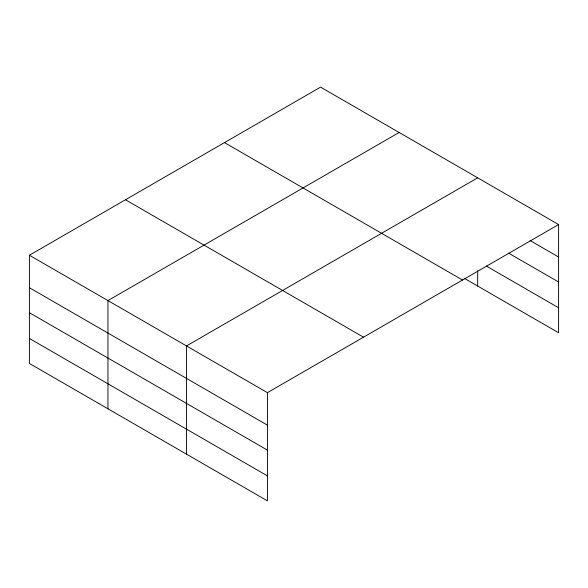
<?xml version="1.0" encoding="UTF-8"?>
<svg xmlns="http://www.w3.org/2000/svg" width="588" height="588" viewBox="0 0 588 588"><rect width="100%" height="100%" fill="white"/><g stroke="black" fill="none" stroke-linecap="round" stroke-linejoin="round"><path stroke-width="0.88" d="M558.6 224.55L320.578 87.127L29.4 255.236L29.4 363.45L267.422 500.873L267.422 392.659L558.6 224.55L558.6 332.764L464.182 278.249M399.127 132.476L107.949 300.586L107.949 408.8M477.676 177.826L186.492 345.935L186.492 454.149M530.038 240.529L558.6 257.015M508.613 253.156L558.6 282.012M486.401 266.085L558.6 307.767M224.491 142.605L462.513 280.028M125.487 199.766L363.509 337.181M29.4 255.236L267.422 392.659M29.4 287.708L267.422 425.131M29.4 312.706L267.422 450.121M29.4 338.453L267.422 475.876M477.676 270.862L477.676 286.04"/></g></svg>
